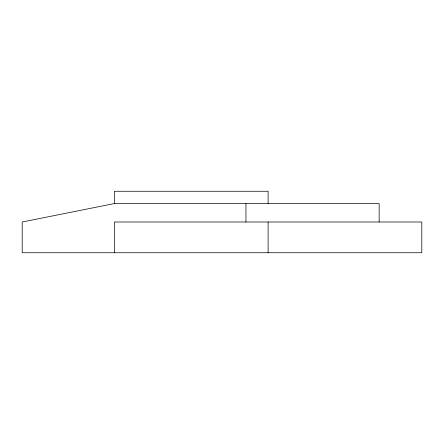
<?xml version="1.0" encoding="UTF-8"?>
<svg xmlns="http://www.w3.org/2000/svg" width="444" height="444" viewBox="0 0 444 444"><rect width="100%" height="100%" fill="white"/><g stroke="black" fill="none" stroke-linecap="round" stroke-linejoin="round"><path stroke-width="0.67" d="M379.154 222L379.154 203.557L114.413 203.557L22.2 222L22.2 252.736L421.8 252.736L421.8 222L114.413 222L114.413 252.736M268.109 203.557L268.109 191.264L114.413 191.264L114.413 203.557M268.109 222L268.109 252.736M245.954 203.557L245.954 222"/></g></svg>
